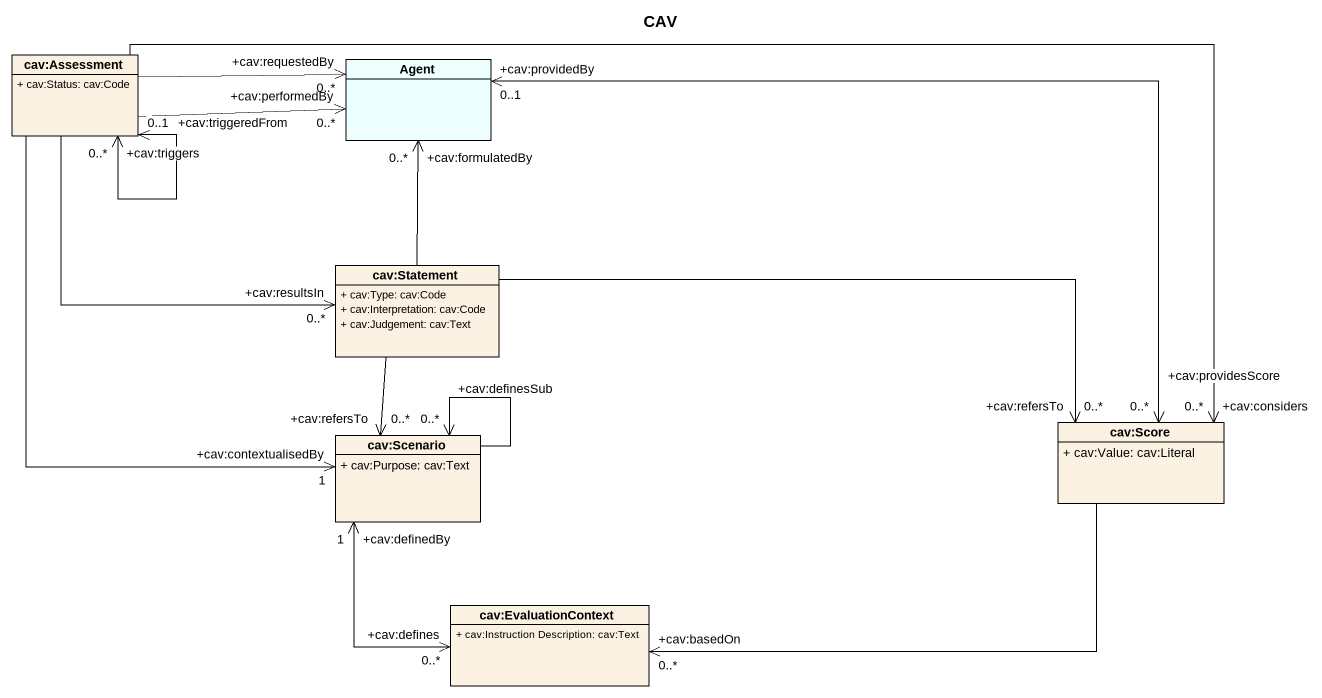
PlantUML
@startuml
title CAV
hide circle
hide empty members
skinparam classAttributeIconSize 0
class "cav:Assessment" as cav_Assessment {
  + cav:Status: cav:Code
}
class "Agent" as Agent_ #EEFFFF
class "cav:Statement" as cav_Statement {
  + cav:Type: cav:Code
  + cav:Interpretation: cav:Code
  + cav:Judgement: cav:Text
}
class "cav:Score" as cav_Score {
  + cav:Value: cav:Literal
}
class "cav:Scenario" as cav_Scenario {
  + cav:Purpose: cav:Text
}
class "cav:EvaluationContext" as cav_EvaluationContext {
  + cav:Instruction Description: cav:Text
}
cav_Assessment "+cav:triggers\n0..*" <--> "+cav:triggeredFrom\n0..1" cav_Assessment
cav_Assessment -right-> "+cav:performedBy\n0..*" Agent_
cav_Assessment -right-> "+cav:requestedBy\n0..*" Agent_
cav_Assessment --> "+cav:resultsIn\n0..*" cav_Statement
cav_Assessment -right-> "+cav:considers\n0..*" cav_Score
cav_Assessment --> "+cav:contextualisedBy\n1" cav_Scenario
cav_Statement -up-> "+cav:formulatedBy\n0..*" Agent_
cav_Statement -right-> "+cav:refersTo\n0..*" cav_Score
cav_Statement --> "+cav:refersTo\n0..*" cav_Scenario
cav_Score "+cav:providesScore\n0..*" <-left-> "+cav:providedBy\n0..1" Agent_
cav_Score -left-> "+cav:basedOn\n0..*" cav_EvaluationContext
cav_Scenario --> "+cav:definesSub\n0..*" cav_Scenario
cav_Scenario "+cav:definedBy\n1" <--> "+cav:defines\n0..*" cav_EvaluationContext
@enduml
